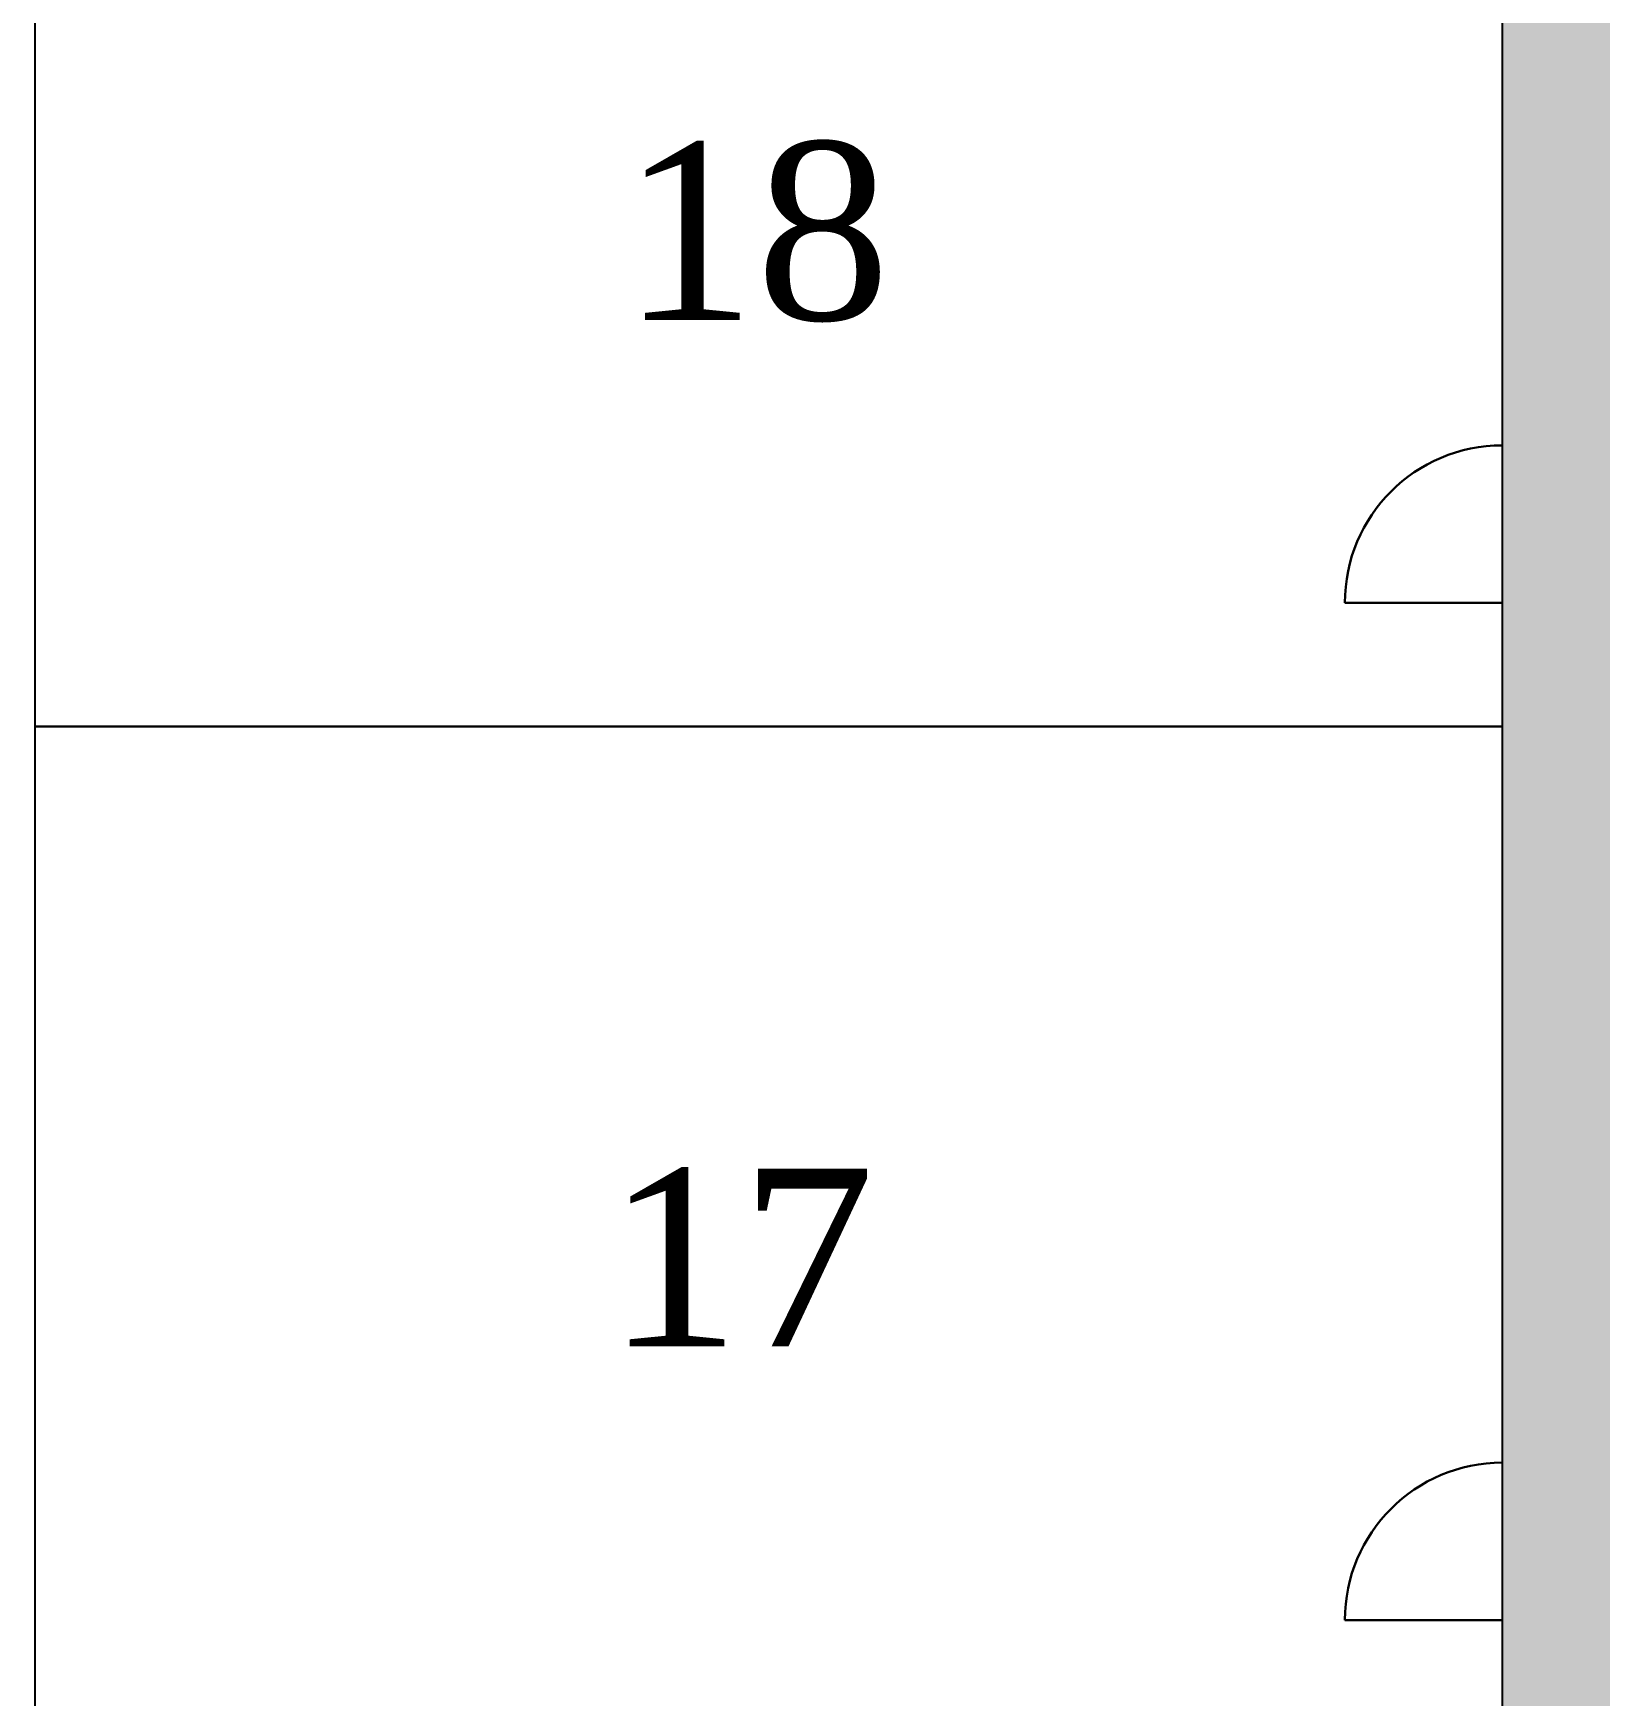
# Model space of a CAD drawing. Header units: inches. Extents: x 102447 to 288095, y 37526 to 105682.
# Drawn here: x 111479.4 to 111925.7, y 85672.4 to 86146.1 of the extents above; entities that cross this region are included whole.
import ezdxf

# ---------------------------------------------------------------- set-up
doc = ezdxf.new("R2010")
doc.units = ezdxf.units.IN
doc.header["$LTSCALE"] = 200
doc.header["$MEASUREMENT"] = 0
doc.linetypes.add('HIDDEN', pattern=[0.375, 0.25, -0.125])
doc.layers.add('NET DUT', color=7, linetype='HIDDEN', lineweight=25)
doc.styles.get("Standard").update_dxf_attribs({"font": 'Font - TrueType - Arial.ttf'})

msp = doc.modelspace()

# ---------------------------------------------------------------- hatches: boundary and pattern name
h = msp.add_hatch()
h.set_pattern_fill('GRASS', color=3, scale=100)
h.set_pattern_definition([(90, (104411.36, 74460.45), (-70.71068, 70.71068), [18.75, -122.67136]), (45, (104411.36, 74460.45), (-70.7107, 70.7107), [18.75, -81.25]), (135, (104411.36, 74460.45), (-70.7107, -70.7107), [18.75, -81.25])])
h.paths.add_polyline_path([(112371.95, 86941.41, 0.414214), (112290.89, 87022.47), (111897.93, 87023.8), (111897.93, 85218.96), (112290.89, 85218.96, 0.414214), (112371.95, 85300.02), (112371.95, 85574.9)])
h.paths.add_polyline_path([(112371.95, 84739.01, 0.414214), (112290.89, 84820.07), (111897.93, 84820.07), (111897.93, 84804.03), (111897.02, 84804.03), (111897.02, 83962.74), (112290.89, 83962.74, 0.414214), (112371.95, 84043.8)])
h.paths.add_polyline_path([(109278.55, 83417.61), (108069.27, 83417.61, 0.414214), (108019.27, 83367.61), (108019.27, 82980.76), (109278.55, 82980.76)])
h.paths.add_polyline_path([(108257.22, 83344.81), (108693.48, 83344.81), (108693.48, 83053.57), (108257.22, 83053.57)], flags=16)
h.paths.add_polyline_path([(108857.55, 83199.19, -1), (109175.21, 83199.19, -1)], flags=16)
h.paths.add_polyline_path([(108963.56, 83150.64), (109063.69, 83150.64), (109063.69, 83258.82), (108963.56, 83258.82)], flags=8)
h.paths.add_polyline_path([(108411.02, 83150.26), (108511.15, 83150.26), (108511.15, 83258.43), (108411.02, 83258.43)], flags=8)

# ---------------------------------------------------------------- linework, layer by layer
msp.add_line((111897.93, 85218.96), (111897.93, 87022.47))
at = {"linetype": 'Continuous', "lineweight": 30}
for p, q in [((111897.93, 85983.83), (111853.08, 85983.83)), ((111897.93, 85693.95), (111853.08, 85693.95))]:
    msp.add_line(p, q, dxfattribs=at)
at = {"linetype": 'Continuous'}
for points in [[(111897.93, 86028.69), (111897.93, 86234.37), (111479.85, 86234.37), (111479.85, 85948.59), (111897.93, 85948.59), (111897.93, 85983.83)], [(111897.93, 85738.8), (111897.93, 85948.59), (111479.85, 85948.59), (111479.85, 85662.82), (111897.93, 85662.82), (111897.93, 85693.95)]]:
    msp.add_lwpolyline(points, dxfattribs=at)
at = {"linetype": 'Continuous', "lineweight": 30}
for centre in [(111897.93, 85983.83), (111897.93, 85693.95)]:
    msp.add_arc(centre, 44.86, 90, 180, dxfattribs=at)
at = {"layer": 'NET DUT'}
msp.add_line((110508.95, 85964.86), (111479.85, 85964.86), dxfattribs=at)

# ---------------------------------------------------------------- texts
at = {"char_height": 50.6625, "width": 1290.5922, "attachment_point": 5}
for s, insert in [('{\\fTimes New Roman|b0|i0|c0|p18;\\C7;18}', (111685.24, 86089.4)), ('{\\fTimes New Roman|b0|i0|c0|p18;\\C7;17}', (111680.85, 85797.28))]:
    msp.add_mtext(s, dxfattribs=dict(at, insert=insert))

doc.saveas('drawing.dxf')
